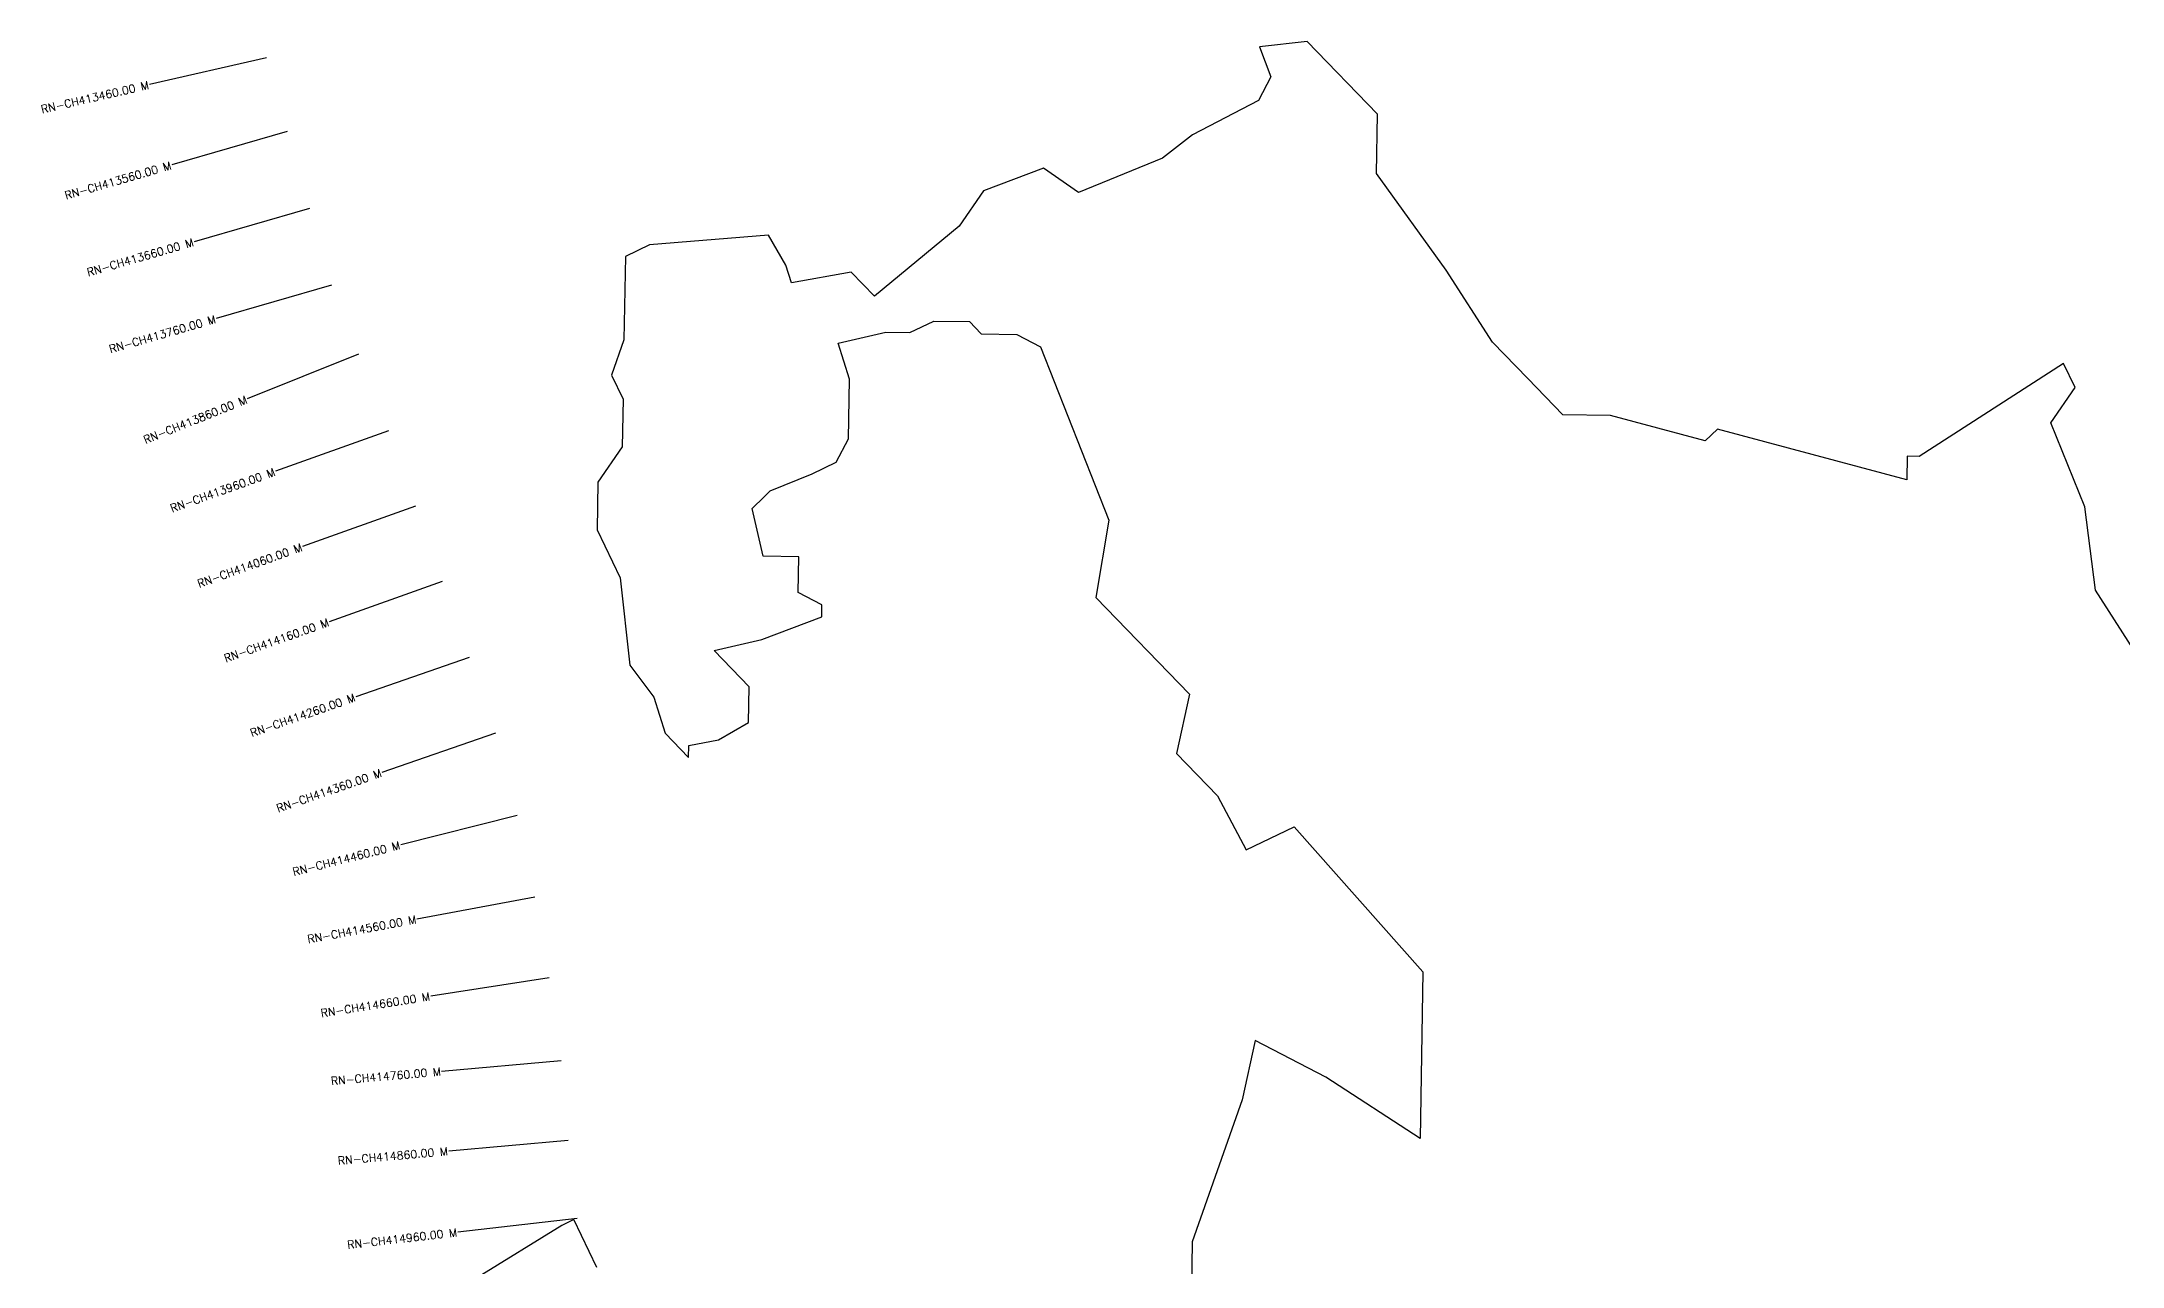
# Model space of a CAD drawing. Header units: metres. Extents: x 306685 to 311196, y 1932221 to 1936113.
# Drawn here: x 306685 to 309286, y 1934582 to 1936113 of the extents above; entities that cross this region are included whole.
import ezdxf
from ezdxf.enums import TextEntityAlignment as Align

# ---------------------------------------------------------------- set-up
doc = ezdxf.new("R2010")
doc.units = ezdxf.units.M
for name, color, linetype in [('CS', 134, 'Continuous'), ('CSMark', 6, 'Continuous'), ('VILLAGE BOUNDRY', 10, 'Continuous')]:
    doc.layers.add(name, color=color, linetype=linetype)
doc.styles.get("Standard").update_dxf_attribs({"font": 'simplex.shx'})

msp = doc.modelspace()

# ---------------------------------------------------------------- linework, layer by layer
at = {"layer": 'CS'}
for p, q in [((306965.9, 1936093), (306819.7, 1936059.4)), ((306991.6, 1936000.7), (306847.5, 1935959)), ((307019.4, 1935904.6), (306875.3, 1935862.9)), ((307047.2, 1935808.6), (306903.1, 1935766.9)), ((307081, 1935722.5), (306941.8, 1935666.6)), ((307118.2, 1935626.7), (306977, 1935576.1)), ((307151.9, 1935532.6), (307010.7, 1935481.9)), ((307185.6, 1935438.1), (307044.2, 1935388)), ((307219.1, 1935343.4), (307077.4, 1935294.2)), ((307251.9, 1935248.9), (307110.1, 1935199.7)), ((307279, 1935146), (307133.6, 1935109.2)), ((307301.4, 1935043.6), (307153.9, 1935016.3)), ((307319.3, 1934943.1), (307171.1, 1934919.9)), ((307334.3, 1934839.1), (307184.8, 1934826)), ((307343, 1934739.5), (307193.6, 1934726.4)), ((307354, 1934642.2), (307205, 1934625))]:
    msp.add_line(p, q, dxfattribs=at)
at = {"layer": 'VILLAGE BOUNDRY'}
for points in [[(309310.1, 1935337.2), (309252.1, 1935427.4), (309238.9, 1935531.8), (309196, 1935636.6), (309226.5, 1935680.7), (309212.1, 1935710.7), (309031.7, 1935594.7), (309016.8, 1935594.9), (309016.3, 1935565.2), (308779.4, 1935628.6), (308764.3, 1935614), (308705, 1935629.8), (308645.8, 1935645.7), (308586.3, 1935646.7), (308542.4, 1935692), (308498.5, 1935737.4), (308440.5, 1935827.6), (308353.3, 1935948.1), (308354.5, 1936022.4), (308266.7, 1936113.1), (308207.1, 1936106.7), (308221.4, 1936069.2), (308206, 1936039.7), (308123.5, 1935996.5), (308085.8, 1935967.3), (307981, 1935924.4), (307936.9, 1935954.9), (307862, 1935926.4), (307831.5, 1935882.3), (307726, 1935794.8), (307696.7, 1935825), (307622.1, 1935811.4), (307615, 1935833.8), (307593.4, 1935871.3), (307444.4, 1935858.9), (307414.4, 1935844.6), (307412.7, 1935740.4), (307397.1, 1935696.1), (307411.5, 1935666.1), (307410.5, 1935606.6), (307380, 1935562.5), (307379, 1935503), (307407.8, 1935443), (307420.2, 1935333.6), (307449.9, 1935293.6), (307464.1, 1935248.7), (307493.3, 1935218.5), (307493.6, 1935233.4), (307530.9, 1935240.2), (307568.4, 1935261.9), (307569.1, 1935306.5), (307525.3, 1935351.9), (307585, 1935365.7), (307659.8, 1935394.2), (307660.1, 1935409.1), (307630.6, 1935424.4), (307631.4, 1935469.1), (307586.7, 1935469.8), (307572.8, 1935529.5), (307588, 1935544.2), (307595.5, 1935551.5), (307647.9, 1935572.9), (307677.9, 1935587.3), (307693.3, 1935616.8), (307694.5, 1935691.2), (307680.4, 1935736), (307740.1, 1935749.9), (307769.8, 1935749.4), (307799.8, 1935763.8), (307844.5, 1935763.1), (307859.1, 1935748), (307903.7, 1935747.2), (307933.2, 1935731.8), (308018.8, 1935514.8), (308002.4, 1935418.3), (308119.4, 1935297.4), (308103.3, 1935223.3), (308154.5, 1935170.4), (308190.6, 1935102.8), (308250.5, 1935131.6), (308411.2, 1934950.4), (308407.7, 1934742.2), (308290, 1934818.6), (308201.5, 1934864.7), (308185.4, 1934790.5), (308122.9, 1934613.1), (308121.5, 1934523.8)], [(307378.7, 1934580.7), (307349.9, 1934640.7), (307334.9, 1934633.5), (307229.7, 1934568.3)]]:
    msp.add_lwpolyline(points, dxfattribs=at)

# ---------------------------------------------------------------- texts
at = {"layer": 'CSMark'}
for s, rotation, p in [('RN-CH413460.00 M', 12.9457, (306818.7, 1936059.1)), ('RN-CH413560.00 M', 16.1324, (306846.5, 1935958.7)), ('RN-CH413660.00 M', 16.1324, (306874.3, 1935862.7)), ('RN-CH413760.00 M', 16.1324, (306902.1, 1935766.6)), ('RN-CH413860.00 M', 21.8914, (306940.8, 1935666.2)), ('RN-CH413960.00 M', 19.7313, (306976, 1935575.7)), ('RN-CH414060.00 M', 19.7313, (307009.8, 1935481.6)), ('RN-CH414160.00 M', 19.4789, (307043.3, 1935387.7)), ('RN-CH414260.00 M', 19.1445, (307076.4, 1935293.8)), ('RN-CH414360.00 M', 19.1445, (307109.2, 1935199.4)), ('RN-CH414460.00 M', 14.2136, (307132.6, 1935108.9)), ('RN-CH414560.00 M', 10.4978, (307152.9, 1935016.1)), ('RN-CH414660.00 M', 8.8736, (307170.1, 1934919.8)), ('RN-CH414760.00 M', 5.0088, (307183.9, 1934825.9)), ('RN-CH414860.00 M', 5.0088, (307192.6, 1934726.3)), ('RN-CH414960.00 M', 6.5828, (307204, 1934624.9))]:
    msp.add_text(s, height=10, rotation=rotation, dxfattribs=at).set_placement(p, align=Align.MIDDLE_RIGHT)

doc.saveas('drawing.dxf')
